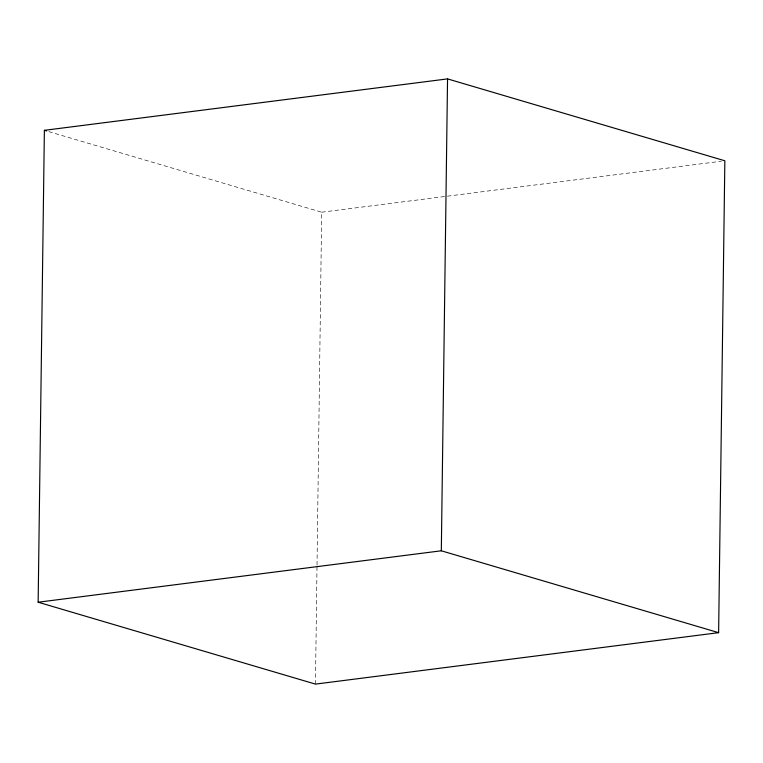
<?xml version="1.0" encoding="UTF-8"?>
<svg xmlns="http://www.w3.org/2000/svg" width="763" height="763" viewBox="0 0 763 763"><rect width="100%" height="100%" fill="white"/><g stroke="black" fill="none" stroke-linecap="round" stroke-linejoin="round"><path stroke-width="0.57" stroke-dasharray="3.81 2.86" d="M315.453 684.106L317.007 566.28M317.026 565.087L321.681 212.209L48.861 131.646M321.681 212.209L721.331 161.231"/><path stroke-width="1.14" d="M38.15 602.217L44.378 130.33L447.547 78.894L724.85 160.783L718.622 632.67L315.453 684.106L38.15 602.217L441.319 550.791L718.622 632.67M441.319 550.791L447.547 78.894M44.378 130.33L46.619 130.988"/></g></svg>
